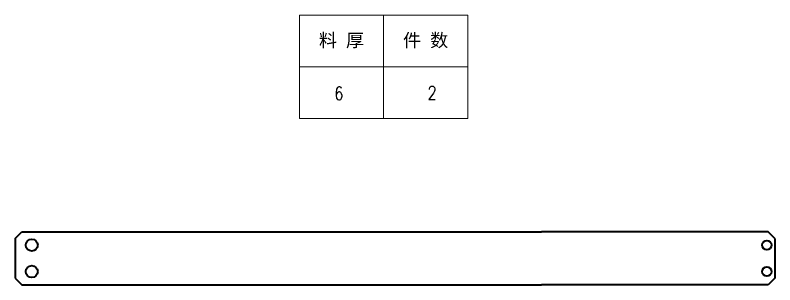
# Model space of a CAD drawing. Header units: millimetres. Extents: x 1333 to 44424, y -42879 to -1037.
# Drawn here: x 41963 to 42536, y -1321 to -1117 of the extents above; entities that cross this region are included whole.
import ezdxf
from ezdxf.enums import TextEntityAlignment as Align

# ---------------------------------------------------------------- set-up
doc = ezdxf.new("R2010")
doc.units = ezdxf.units.MM
doc.header["$LTSCALE"] = 0.5
doc.layers.add('标注线', color=3, linetype='Continuous', lineweight=18)
doc.layers.add('粗实线', color=7, linetype='Continuous', lineweight=35)
doc.styles.add('DIM', font='romans.shx', dxfattribs={"width": 0.8, "bigfont": 'bigfont.shx'})
doc.styles.get("Standard").update_dxf_attribs({"font": 'simplex.shx'})

# ---------------------------------------------------------------- blocks, each defined once
blk = doc.blocks.new('*T179')
at = {"color": 0, "linetype": 'ByBlock', "lineweight": -2, "transparency": 16777216}
for p, q in [((0, 0), (127, 0)), ((0, 0), (0, -78)), ((63.5, 0), (63.5, -78)), ((127, 0), (127, -78)), ((0, -39), (127, -39)), ((0, -78), (127, -78))]:
    blk.add_line(p, q, dxfattribs=at)
at = {"color": 0, "transparency": 16777216, "char_height": 10, "width": 60.5, "attachment_point": 5}
for s, insert in [('{\\fSimSun|b0|i0|c134|p2;料 厚}', (31.75, -19.5)), ('{\\fSimSun|b0|i0|c134|p2;件 数}', (95.25, -19.5))]:
    blk.add_mtext(s, dxfattribs=dict(at, insert=insert))
blk = doc.blocks.new('拆图参数')
blk.add_blockref('*T179', (-63.5, 78))
at = {"style": 'DIM', "width": 0.8}
blk.add_attdef('6', text='', height=10, dxfattribs=at).set_placement((-37.13, 18.91), align=Align.MIDDLE_LEFT)
blk.add_attdef('1', text='', height=10, dxfattribs=at).set_placement((36.65, 19.27), align=Align.MIDDLE_CENTER)

msp = doc.modelspace()

# ---------------------------------------------------------------- linework, layer by layer
at = {"layer": '粗实线', "lineweight": 35, "ltscale": 0.176777}
for p, q in [((41962.563, -1286.21), (41967.563, -1281.21)), ((42535.953, -1286.21), (42530.953, -1281.21)), ((41962.563, -1316.21), (41967.563, -1321.21)), ((42535.953, -1316.21), (42530.953, -1321.21))]:
    msp.add_line(p, q, dxfattribs=at)
at = {"layer": '粗实线', "lineweight": 35, "ltscale": 0.352916}
for p, q in [((41967.563, -1281.21), (42139.875, -1281.21)), ((41967.563, -1321.21), (42139.875, -1321.21))]:
    msp.add_line(p, q, dxfattribs=at)
at = {"layer": '粗实线', "lineweight": 35, "ltscale": 0.206096}
for p, q in [((42139.875, -1281.21), (42148.118, -1281.21)), ((42139.875, -1321.21), (42148.118, -1321.21))]:
    msp.add_line(p, q, dxfattribs=at)
at = {"layer": '粗实线', "lineweight": 35}
for p, q in [((42148.118, -1281.21), (42356.971, -1281.21)), ((41962.563, -1286.21), (41962.563, -1316.21)), ((41962.563, -1286.21), (41962.563, -1316.21)), ((42535.953, -1286.21), (42535.953, -1316.21)), ((42535.953, -1286.21), (42535.953, -1316.21)), ((42148.118, -1321.21), (42356.971, -1321.21))]:
    msp.add_line(p, q, dxfattribs=at)
at = {"layer": '粗实线', "lineweight": 35, "ltscale": 0.068699}
for p, q in [((42356.971, -1281.21), (42359.719, -1281.21)), ((42356.971, -1321.21), (42359.719, -1321.21))]:
    msp.add_line(p, q, dxfattribs=at)
at = {"layer": '粗实线', "lineweight": 35, "ltscale": 0.325972}
for p, q in [((42530.953, -1281.21), (42359.719, -1281.21)), ((42530.953, -1321.21), (42359.719, -1321.21))]:
    msp.add_line(p, q, dxfattribs=at)
at = {"layer": '粗实线', "lineweight": 35}
for centre, radius in [((41975.063, -1291.21), 4.5), ((42529.953, -1291.21), 3.5), ((41975.063, -1311.21), 4.5), ((42529.953, -1311.21), 3.5)]:
    msp.add_circle(centre, radius, dxfattribs=at)

# ---------------------------------------------------------------- block references
at = {"layer": '标注线'}
msp.add_blockref('拆图参数', (42240.62, -1195.443), dxfattribs=at).add_auto_attribs({'1': '2', '6': '6'})

doc.saveas('drawing.dxf')
